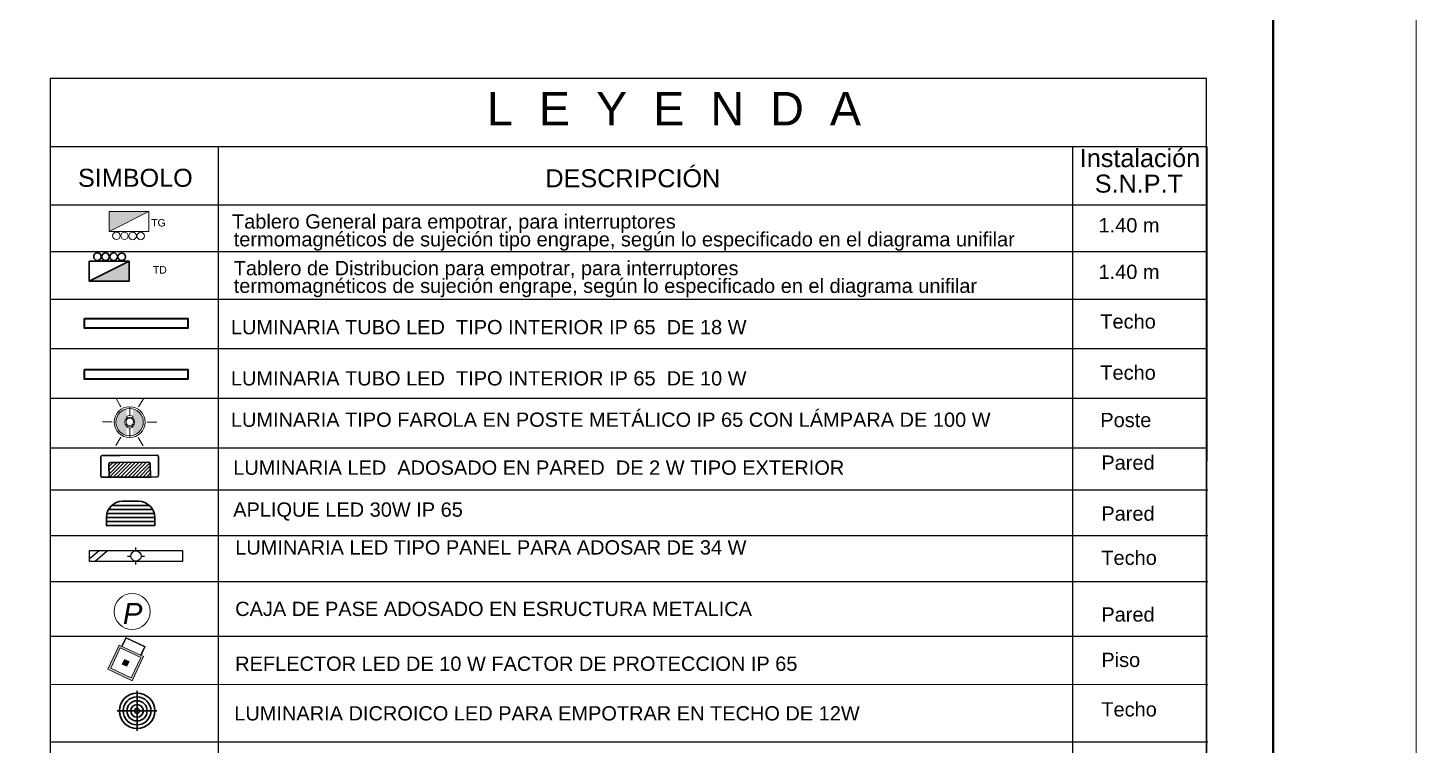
# Model space of a CAD drawing. Header units: metres. Extents: x -17 to 101, y 0 to 79.
# Drawn here: x 40.4 to 50.1, y 52.96 to 57.97 of the extents above; entities that cross this region are included whole.
import ezdxf
from ezdxf.enums import TextEntityAlignment as Align
from ezdxf.lldxf.tags import DXFTag

# ---------------------------------------------------------------- set-up
doc = ezdxf.new("R2010")
doc.units = ezdxf.units.M
doc.set_wipeout_variables(frame=1)
for name, color, linetype in [('.', 40, 'Continuous'), ('IE-LEYENDA', 142, 'Continuous'), ('RED DE HUMO', 32, 'ACI')]:
    doc.layers.add(name, color=color, linetype=linetype)
for name, color, linetype, lineweight in [('A-DOOR', 31, 'Continuous', 18), ('ALUMBRADO', 1, 'Continuous', 30), ('alumbrado exterior', 3, 'Continuous', 15), ('Capa1', 7, 'Continuous', 5), ('Cotas varias El', 253, 'Continuous', 13), ('ROTULO', 253, 'Continuous', 0)]:
    doc.layers.add(name, color=color, linetype=linetype, lineweight=lineweight)
doc.styles.add('ESC50', font='', dxfattribs={"height": 0.05})
doc.styles.get("Standard").update_dxf_attribs({"font": 'arial.ttf'})
doc.styles.add('style1', font='arial.ttf', dxfattribs={"height": 0.35})
doc.styles.get('ESC50').set_extended_font_data('Arial', italic=True)
tags = doc.linetypes.add('ACI', pattern='A,0.5,-0.2,["ACI",Standard,S=0.1,R=0,X=-0.1,Y=-0.05],-0.25', length=0.95).pattern_tags.tags
tags[6] = DXFTag(74, 10)

# ---------------------------------------------------------------- blocks, each defined once
blk = doc.blocks.new('TD ALUMBRADO 1')
at = {"layer": 'ALUMBRADO'}
h = blk.add_hatch(color=256, dxfattribs=at)
h.dxf.hatch_style = 1
h.paths.add_polyline_path([(-0.5, 0), (0, 0.25), (0, 0)])
at = {"layer": 'ALUMBRADO', "color": 5}
for points in [[(-0.5, 0), (0, 0.25), (0, 0), (-0.5, 0)], [(-0.5, 0), (-0.5, 0.25), (0, 0.25), (0, 0), (-0.5, 0)]]:
    blk.add_lwpolyline(points, dxfattribs=at)
for centre in [(-0.396537622926644, 0.3074199967925324), (-0.2949788085725231, 0.3065225337097672), (-0.1934199942184023, 0.3056250706260926), (-0.09186117986428144, 0.3047276075428726)]:
    blk.add_circle(centre, 0.04729619983800148, dxfattribs=at)
blk = doc.blocks.new('ADOSADO')
at = {"color": 1, "lineweight": 25}
blk.add_wipeout([(-0.6299999999998818, 0.01500000000002788), (0.6400000000001091, 0.01500000000002788), (0.640000000000109, 0.15499999999997316), (-0.6299999999998818, 0.15499999999997316)], dxfattribs=at).dxf.layer = 'ALUMBRADO'
at = {"layer": 'ALUMBRADO', "lineweight": 25}
for points in [[(0.005000000000113696, 0.1548397513166244), (0.005000000000113703, 0.2007146317242774)], [(-0.4959400231371216, 0.1549999999999728), (-0.6299999999998818, 0.04090080989395585)], [(-0.3793544383481735, 0.1549999999999728), (-0.543846375086201, 0.0150000000000273)], [(-0.1107146317241639, 0.08499999999999988), (-0.06483975131651082, 0.08499999999999988)], [(0.005000000000113679, -0.03071463172427767), (0.005000000000113678, 0.0151602486833754)], [(0.0748397513167382, 0.08499999999999991), (0.1207146317243912, 0.08499999999999988)]]:
    blk.add_lwpolyline(points, dxfattribs=at)
at = {"layer": 'ALUMBRADO', "color": 1, "lineweight": 25}
blk.add_lwpolyline([(-0.6299999999998818, 0.0150000000000273), (0.6400000000001091, 0.0150000000000273), (0.6400000000001091, 0.1549999999999727), (-0.6299999999998818, 0.1549999999999727)], close=True, dxfattribs=at)
at = {"layer": 'ALUMBRADO', "lineweight": 25}
blk.add_circle((0.005000000000113691, 0.08499999999999991), 0.06983975131662451, dxfattribs=at)
blk = doc.blocks.new('*U28')
at = {"color": 2}
blk.add_lwpolyline([(-6.938893903907228e-18, -0.07058197215089557), (0, 0.07058197215089557)], dxfattribs=at)
blk = doc.blocks.new('*U29')
at = {"color": 0, "linetype": 'ByBlock', "lineweight": -2, "transparency": 16777216}
blk.add_blockref('*U28', (-0.03698911836055317, 1.246226080573407), dxfattribs=at)
for p, rotation in [((-0.3233873995355707, 1.083482873302389), 59.99999999999999), ((0.2471497740170132, 1.079569497111151), 299.9999999999999), ((-0.3256467883330222, 0.7540830825691167), 120), ((-0.04150789595545606, 0.5874264991068616), 180), ((0.2448903852195616, 0.7501697063778788), 239.9999999999999)]:
    blk.add_blockref('*U28', p, dxfattribs=dict(at, rotation=rotation))
blk = doc.blocks.new('A$C0124305E')
at = {"color": 114, "lineweight": 0}
blk.add_wipeout([(0.002259388797451344, 0.2974922509032759), (0.04919605317039201, 0.2977227911339744), (0.08292106847715121, 0.2865621955450325), (0.11839121383377313, 0.2740706199810229), (0.1539976485676788, 0.2559254111682573), (0.18184904169248217, 0.23698233576509187), (0.2078566014381611, 0.21445871207274358), (0.24765973544193037, 0.1663586355381219), (0.26818501571173625, 0.1299030982247693), (0.28013500261899266, 0.10058739425478003), (0.2945246177705546, 0.03622069944100992), (0.29540829923535605, -0.01645684611703746), (0.29000921076599734, -0.05484589053523525), (0.2810524736428836, -0.08790021472502657), (0.2733679060593618, -0.10828855968393192), (0.2622875822262859, -0.13170341902162414), (0.24915738709432572, -0.15407962198313718), (0.23549807505962272, -0.1733972486374457), (0.2154378858937381, -0.19680027139593587), (0.2029446121138473, -0.20914497249708502), (0.17442354118536726, -0.23250869371228478), (0.15283950026194904, -0.24662393790459308), (0.12581325504863008, -0.2607929317854478), (0.11393023014560565, -0.26593719428982876), (0.1010109838123547, -0.2708412273608071), (0.07614605580074951, -0.2783895539866148), (0.0491960523658377, -0.28394366091530104), (0.003696052543818784, -0.2875042208656666), (-0.0418039477972555, -0.2875042208656666), (-0.08515399630674976, -0.27368310205197327), (-0.11230043526882613, -0.26352063528968445), (-0.13623710835338143, -0.2518601347187806), (-0.16505111870988137, -0.23391977539042835), (-0.18998444856239796, -0.214193895556891), (-0.21762564936032622, -0.18624478734216704), (-0.23624452284261963, -0.16229071249970406), (-0.257981615259147, -0.12569870496197671), (-0.2771292845782803, -0.07681730068949022), (-0.28512379851454195, -0.04125726005906716), (-0.2888039474561811, 0.004995779134333356), (-0.2864663843167065, 0.041901201976533686), (-0.2815846093974876, 0.06958056002217128), (-0.2662576930893532, 0.11760672539898687), (-0.2464341667222063, 0.15662401994035935), (-0.20979998656208107, 0.2049349981137326), (-0.17824563524122822, 0.23402300949336385), (-0.1520769901080107, 0.2525659897473861), (-0.11589060588587258, 0.2719326277064633), (-0.04180394659011475, 0.29393521929232236)], dxfattribs=at).dxf.layer = 'Capa1'
at = {"layer": 'Capa1', "lineweight": 0, "true_color": 0xfecc66}
h = blk.add_hatch(color=31, dxfattribs=at)
edge = h.paths.add_edge_path()
edge.add_line((0.04919605288887385, 0.08599072657525564), (0.04919605304021379, 0.1951076067984107))
edge.add_ellipse((0, 0), major_axis=(0.1422800581706495, 0.1422800581706495), ratio=0.9999999984486516, start_angle=239.15203313530708, end_angle=390.84796677580715, ccw=False)
edge.add_line((0.04919605243485414, -0.1951076067984103), (0.049196052661864, -0.07599916709586974))
edge.add_line((0.04919605266186411, -0.07599916709586974), (0.04919605326722376, -0.0514901673421263))
edge.add_ellipse((0, 0), major_axis=(0.05035617673200633, 0.05035617673200633), ratio=0.999999992103755, start_angle=268.6947537270187, end_angle=361.305247230614)
edge.add_line((0.04919605281320394, 0.05149016855284572), (0.04919605288887391, 0.08599072657525542))
edge = h.paths.add_edge_path()
edge.add_line((-0.04180394772556617, -0.05765343829989433), (-0.04180394772556617, -0.07599916588515043))
edge.add_line((-0.04180394772556617, -0.07599916588515043), (-0.04180394780123614, -0.1968239310197533))
edge.add_ellipse((0, 0), major_axis=(0.1422800582034076, 0.1422800582034076), ratio=0.9999999980777246, start_angle=56.991011694615906, end_angle=213.0089881952459, ccw=False)
edge.add_line((-0.04180394704453649, 0.1968239310197534), (-0.04180394749855626, 0.08599072657525564))
edge.add_line((-0.0418039474985562, 0.08599072657525564), (-0.04180394757422617, 0.05765343829989455))
edge.add_ellipse((0, 0), major_axis=(0.05035617640502815, 0.05035617640502815), ratio=0.9999999986875031, start_angle=80.94550216335915, end_angle=189.0544977614403)
at = {"layer": 'Capa1', "color": 114, "lineweight": 0}
for p, q in [((0.003696052695158825, 0.09789589457213876), (0.003696052846498765, 0.2271843240596353)), ((-0.04180394757422623, 0.03389166910201324), (-0.0418039474985562, 0.08599072657525564)), ((0.04919605288887385, 0.08599072657525564), (0.04919605281320394, 0.03389166789129394)), ((-0.04180394772556617, -0.07599916588515043), (-0.04180394764989614, -0.02390010962262745)), ((0.003696052392479054, -0.08790433509275308), (0.003696052241139114, -0.2271843240596353)), ((0.04919605394825333, -0.02390010841190815), (0.04919605387258341, -0.07599916588515043))]:
    blk.add_line(p, q, dxfattribs=at)
for centre, radius in [((0, 0), 0.2272143878100906), ((0, 0), 0.2012143878100906), ((0, 0), 0.07121438781006095), ((0.003696052543818884, 0.004995779134333134), 0.05390011509880426)]:
    blk.add_circle(centre, radius, dxfattribs=at)
for start, end in [(60.67431455134843, 119.3256852626295), (240.6743145513485, 299.3256852626295)]:
    blk.add_arc((0.003696052543818884, 0.004995779134333134), 0.09290011509880426, start, end, dxfattribs=at)
at = {"rotation": 89.99999999999999}
blk.add_blockref('*U29', (0.9168262898401341, 0.03924850715800443), dxfattribs=at)
blk = doc.blocks.new('LUM PARED')
at = {"layer": 'ALUMBRADO'}
h = blk.add_hatch(dxfattribs=at)
h.set_pattern_fill('ANSI31', color=5, scale=2.5)
h.set_pattern_definition([(45, (0, 0.8839698251096024), (-0.2209708691207961, 0.2209708691207961), [])])
edge = h.paths.add_edge_path()
edge.add_line((-2.468195450446842, 0), (2.468195450446842, 0))
edge.add_line((2.468195450446842, 0), (2.468195450446842, 1.567939650219216))
edge.add_arc((2.268195450446854, 1.567939650219216), 0.1999999999999886, 0, 90)
edge.add_line((2.268195450446854, 1.767939650219205), (-2.268195450446854, 1.767939650219205))
edge.add_arc((-2.268195450446854, 1.567939650219216), 0.1999999999999886, 90, 180)
edge.add_line((-2.468195450446842, 1.567939650219216), (-2.468195450446842, 0))
at = {"layer": 'ALUMBRADO', "color": 5}
for points in [[(-1.077558463617265, 1.767939650219205), (-2.268195450446854, 1.767939650219205, 0.414213562373095), (-2.468195450446842, 1.567939650219216), (-2.468195450446842, 0), (-3.250369740128178, 0, -0.414213562373095), (-3.450369740128167, 0.1999999999999886), (-3.450369740128167, 2.407037934424636, -0.414213562373095), (-3.250369740128178, 2.607037934424625), (-1.107544794738601, 2.607037934424625), (3.250369740128178, 2.607037934424625, -0.414213562373095), (3.450369740128167, 2.407037934424636), (3.450369740128167, 0.1999999999999886, -0.414213562373095), (3.250369740128178, 0), (2.468195450446842, 0), (2.468195450446842, 1.567939650219216, 0.414213562373095), (2.268195450446854, 1.767939650219205)], [(-2.468195450446842, 0), (2.468195450446842, 0), (2.468195450446842, 1.567939650219216, 0.414213562373095), (2.268195450446854, 1.767939650219205), (-2.268195450446854, 1.767939650219205, 0.414213562373095), (-2.468195450446842, 1.567939650219216)]]:
    blk.add_lwpolyline(points, format="xyb", close=True, dxfattribs=at)
blk = doc.blocks.new('LED SUM')
at = {"layer": 'ALUMBRADO', "color": 44}
for p, q in [((0, 0.1375511748460667), (0, -0.1375511748460667)), ((-0.1375511748460667, 0), (0.1375511748461804, 0))]:
    blk.add_line(p, q, dxfattribs=at)
for radius in [0.1222244454256497, 0.09603158152843108, 0.06983871763121244, 0.04364585373399379, 0.01745298983677515]:
    blk.add_circle((0, 0), radius, dxfattribs=at)
blk = doc.blocks.new('LUM PARED 20 W')
at = {"layer": 'ALUMBRADO', "color": 6}
blk.add_lwpolyline([(-0.05000000000001137, -0.1499999999999999), (0.05000000000001137, -0.1499999999999999, 0.414213562373095), (0.1500000000000057, -0.04999999999999982), (0.1500000000000057, 0), (-0.1500000000000057, 0), (-0.1500000000000057, -0.04999999999999982, 0.414213562373095)], format="xyb", close=True, dxfattribs=at)
for points in [[(-0.1500000000000057, -0.02499999999999991), (0.1500000000000057, -0.02499999999999991)], [(-0.1500000000000057, -0.04999999999999982), (0.1500000000000057, -0.04999999999999982)], [(-0.1468245836551887, -0.07499999999999973), (0.1468245836551603, -0.07499999999999973)], [(-0.1366025403784477, -0.09999999999999964), (0.1366025403784192, -0.09999999999999964)], [(-0.1161437827766463, -0.1249999999999996), (0.1161437827765894, -0.1249999999999996)]]:
    blk.add_lwpolyline(points, dxfattribs=at)
blk = doc.blocks.new('CAJ A DE PASO EMT')
at = {"layer": 'alumbrado exterior'}
blk.add_circle((0, 0), 0.2018504002154765, dxfattribs=at)
at = {"layer": 'IE-LEYENDA', "color": 7, "style": 'ESC50'}
blk.add_text('P', height=0.2348892726867098, dxfattribs=at).set_placement((0.005606623600897365, -0.1395406398356158), align=Align.CENTER)
blk = doc.blocks.new('REFLECTOR DE 10W')
at = {"layer": '.', "true_color": 0xf8d731}
h = blk.add_hatch(color=40, dxfattribs=at)
h.dxf.hatch_style = 1
h.paths.add_polyline_path([(-0.05064062662694369, 0.07500000000000284), (-0.2006406266269209, 0.07500000000000284), (-0.2006406266268641, -0.07499999999998865), (-0.05064062662694369, -0.07499999999999574)])
h.paths.add_polyline_path([(-0.06254751661577984, -0.06309311001115958), (-0.1887337366380279, -0.06309311001115248), (-0.1887337366380848, 0.06309311001116669), (-0.06254751661577984, 0.06309311001116669)], flags=16)
h.paths.add_polyline_path([(-0.1111876031453107, 0.0144530234816429), (-0.1111876031453107, -0.0144530234816358), (-0.1400936501084971, -0.0144530234816287), (-0.1400936501085539, 0.0144530234816429)], flags=0)
at = {"layer": '.'}
h = blk.add_hatch(color=5, dxfattribs=at)
h.dxf.hatch_style = 1
h.paths.add_polyline_path([(-0.1400936501085539, 0.0144530234816429), (-0.1400936501084971, -0.01445302348162869), (-0.1111876031453107, -0.01445302348163579), (-0.1111876031453107, 0.0144530234816429)])
at = {"layer": 'alumbrado exterior', "color": 40, "true_color": 0xf8d731}
for points in [[(-0.2006406266269209, 0.07500000000000284), (-0.05064062662694369, 0.07500000000000284), (-0.05064062662694369, -0.07499999999999574), (-0.2006406266268641, -0.07499999999998863)], [(-0.1887337366380848, 0.06309311001116669), (-0.06254751661577984, 0.06309311001116669), (-0.06254751661577984, -0.06309311001115958), (-0.1887337366380279, -0.06309311001115248)]]:
    blk.add_lwpolyline(points, close=True, dxfattribs=at)
at = {"layer": 'alumbrado exterior', "color": 5}
blk.add_lwpolyline([(-0.1400936501085539, 0.0144530234816429), (-0.1111876031453107, 0.0144530234816429), (-0.1111876031453107, -0.0144530234816358), (-0.1400936501084971, -0.01445302348162869)], close=True, dxfattribs=at)
at = {"layer": 'alumbrado exterior'}
for points in [[(-0.05064062662694369, 0.06056938561071945), (0.003641253811963452, 0.06056938561071945), (0.003641253811963452, -0.06056938561071945), (-0.05064062662694369, -0.06056938561071945)], [(-0.05064062662694369, 0.05692813179873468), (0, 0.05692813179873468), (0, -0.05692813179874179), (-0.05064062662694369, -0.05692813179873468)]]:
    blk.add_lwpolyline(points, dxfattribs=at)
blk = doc.blocks.new('LYYYDD')
at = {"layer": 'ROTULO'}
h = blk.add_hatch(color=5, dxfattribs=at)
h.dxf.hatch_style = 1
h.paths.add_polyline_path([(51.0539350882034, 51.61642682056942), (50.84001046550846, 51.50948895819531), (50.8400202450978, 51.61644637974816)])
at = {"layer": 'A-DOOR', "color": 2, "lineweight": 35}
for points in [[(50.70784507417866, 51.04158836737931), (51.26312709705063, 51.04158836737931), (51.26312709705063, 50.98978640746252), (50.70784507417866, 50.98978640746252)], [(50.70784507417866, 50.76650481891913), (51.26312709705063, 50.76650481891913), (51.26312709705063, 50.71470285900229), (50.70784507417866, 50.71470285900229)]]:
    blk.add_lwpolyline(points, close=True, dxfattribs=at)
at = {"layer": 'IE-LEYENDA', "linetype": 'Continuous'}
for p, q in [((56.73960652881247, 52.33081147972678), (50.52297871358278, 52.33100295365959)), ((50.52297871358278, 52.33100295365959), (50.52307462441814, 42.12539285109876)), ((56.73946672335497, 46.8552171266311), (56.73960652881247, 52.33081147972682)), ((56.74211320845056, 51.96422292443197), (50.52296806125527, 51.96440363499794)), ((51.4259583342382, 51.96437739668388), (51.42591317469887, 50.4102140951901)), ((56.02063531474278, 42.1252331077331), (56.02088869013896, 51.96424388115313)), ((56.73701656224873, 42.12521229174615), (56.74211320845056, 51.96422292443192)), ((50.52295899537843, 51.65240194706832), (56.73958920272821, 51.65222130959189)), ((50.52295172480736, 51.4021856038438), (56.7395828140865, 51.40200496634195)), ((50.52294427783715, 51.14589849982887), (56.73957627044333, 51.14571786230069)), ((50.52299376996216, 50.87966331627187), (56.73960683770851, 50.8794824800779)), ((50.52299653654779, 50.61298197936032), (56.73960864976916, 50.61280114319418)), ((51.42591317469887, 50.4102140951901), (51.4257309367621, 42.12536662249201)), ((50.52299930313344, 50.34630064117912), (56.73955586042425, 50.34634288177178)), ((50.52300164302123, 50.12075028045039), (56.74515975731763, 50.1205694823491)), ((50.52300419625684, 49.87463453061694), (56.74515260589892, 49.87445373278326)), ((50.5230067514956, 49.62832569912973), (56.74514544886988, 49.62814490158119)), ((50.52300980988399, 49.33351642571304), (56.74513688255688, 49.33333562850214)), ((50.52301248867301, 49.07529812137152), (56.74513044139053, 49.07511732442374))]:
    blk.add_line(p, q, dxfattribs=at)
at = {"layer": 'IE-LEYENDA'}
blk.add_line((50.52301568732906, 48.76696793670101), (56.74512148219751, 48.76678714010647), dxfattribs=at)
at = {"layer": 'ROTULO', "color": 5}
for points in [[(51.0539350882034, 51.61642682056942), (50.84001046550846, 51.50948895819531), (50.8400202450978, 51.61644637974816), (51.0539350882034, 51.61642682056942)], [(51.0539350882034, 51.61642682056942), (51.05392530861437, 51.50946939901648), (50.84001046550846, 51.50948895819531), (50.8400202450978, 51.61644637974816), (51.0539350882034, 51.61642682056942)]]:
    blk.add_lwpolyline(points, dxfattribs=at)
for centre in [(50.87930926441047, 51.48607126957465), (50.92275910498036, 51.48568333541136), (50.96620894555021, 51.48529540124789), (51.00965878612023, 51.48490746708473)]:
    blk.add_circle(centre, 0.02023471842027784, dxfattribs=at)
at = {"layer": 'ALUMBRADO'}
for name, p, xscale, yscale, zscale, rotation in [('LUM PARED', (50.95069791574722, 50.18886122982051), 0.04499187617503848, 0.04499187617503848, 0.04499187617503848, 0.327957198969705), ('LUM PARED 20 W', (50.95539458475061, 49.92880337100726), 0.8673350400000003, 0.8673350400000003, 0.8673350400000003, 180)]:
    blk.add_blockref(name, p, dxfattribs=dict(at, xscale=xscale, yscale=yscale, zscale=zscale, rotation=rotation))
at = {"layer": 'alumbrado exterior', "xscale": 0.4800000000000001, "yscale": 0.4800000000000001, "zscale": 0.4800000000000001}
blk.add_blockref('CAJ A DE PASO EMT', (50.96401551847585, 49.46700964725403), dxfattribs=at)
at = {"layer": 'alumbrado exterior', "xscale": 0.9600000000000002, "yscale": 0.9600000000000002, "zscale": 0.9600000000000002, "rotation": 64.76598913906687}
blk.add_blockref('REFLECTOR DE 10W', (50.98052355138352, 49.29972870302029), dxfattribs=at)
at = {"layer": 'RED DE HUMO', "xscale": 0.7788287813318242, "yscale": 0.7788287813318242, "zscale": 0.7788287813318242}
blk.add_blockref('LED SUM', (50.99020676962933, 48.93271646623009), dxfattribs=at)
at = {"layer": 'ROTULO', "xscale": 0.427829687999999, "yscale": 0.427829687999999, "zscale": 0.427829687999999, "rotation": 359.9947611938667}
blk.add_blockref('TD ALUMBRADO 1', (50.94698018014121, 51.24264079035599), dxfattribs=at)
at = {"layer": 'ROTULO', "xscale": 0.3961386000000001, "yscale": 0.3961386000000001, "zscale": 0.3961386000000001}
blk.add_blockref('ADOSADO', (50.98248495745712, 49.73122255486116), dxfattribs=at)
at = {"layer": 'IE-LEYENDA', "style": 'style1'}
for s, height, p in [('L  E  Y  E  N  D  A', 0.1799135470961031, (52.8709549178641, 52.07944231540853)), ('Instalación ', 0.09687652535944012, (56.0578160477048, 51.85517952444449)), ('DESCRIPCIÓN', 0.09687652535944012, (53.18529809783089, 51.74683611647713)), ('S.N.P.T', 0.09687652535944012, (56.13837677371453, 51.71806964770705)), ('Tablero General para empotrar, para interruptores', 0.07680000000000001, (51.5006742877109, 51.52475306559497)), ('1.40 m', 0.07680000000000001, (56.15841514361027, 51.50433346245197)), ('termomagnéticos de sujeción tipo engrape, según lo especificado en el diagrama unifilar', 0.07680000000000001, (51.51002801932354, 51.42916629960339)), ('Tablero de Distribucion para empotrar, para interruptores', 0.07680000000000001, (51.51002351025952, 51.27398675224411)), ('1.40 m', 0.07680000000000001, (56.15840787304032, 51.25411711922764)), ('termomagnéticos de sujeción engrape, según lo especificado en el diagrama unifilar', 0.07680000000000001, (51.5100207487529, 51.17894995637909)), ('Techo', 0.07680000000000001, (56.16804699001732, 50.98708918271675)), ('LUMINARIA TUBO LED  TIPO INTERIOR IP 65  DE 18 W', 0.07680000000000001, (51.49457226235226, 50.95671226756451)), ('LUMINARIA TUBO LED  TIPO INTERIOR IP 65  DE 10 W', 0.07680000000000001, (51.49457226235226, 50.68162871910433)), ('Techo', 0.07680000000000001, (56.16804699001732, 50.71245431955424)), ('LUMINARIA TIPO FAROLA EN POSTE METÁLICO IP 65 CON LÁMPARA DE 100 W', 0.07680000000000001, (51.49461656125419, 50.45937472926646)), ('Poste', 0.07680000000000001, (56.16809128891932, 50.45765230588884)), ('Pared', 0.07680000000000001, (56.17364239646729, 50.22839926110894)), ('LUMINARIA LED  ADOSADO EN PARED  DE 2 W TIPO EXTERIOR', 0.07680000000000001, (51.50718246313627, 50.20159639566311)), ('APLIQUE LED 30W IP 65', 0.07680000000000001, (51.50718246313627, 49.97613349504506)), ('Pared', 0.07680000000000001, (56.1736202263434, 49.95469502614353)), ('LUMINARIA LED TIPO PANEL PARA ADOSAR DE 34 W ', 0.07680000000000001, (51.5177956357917, 49.77290332598034)), ('Techo', 0.07680000000000001, (56.1736202263434, 49.71724138020802)), ('CAJA DE PASE ADOSADO EN ESRUCTURA METALICA', 0.07680000000000001, (51.51778847875973, 49.44257127748117)), ('Pared', 0.07680000000000001, (56.1736202263434, 49.41236956829886)), ('REFLECTOR LED DE 10 W FACTOR DE PROTECCION IP 65', 0.07680000000000001, (51.51777240936251, 49.14776200462031)), ('Piso', 0.07680000000000001, (56.1736202263434, 49.16847206377586)), ('Techo', 0.07680000000000001, (56.1736202263434, 48.90258987298796)), ('LUMINARIA DICROICO LED PARA EMPOTRAR EN TECHO DE 12W', 0.07680000000000001, (51.51302646505133, 48.88110418589019))]:
    blk.add_text(s, height=height, rotation=359.9983351830777, dxfattribs=at).set_placement(p)
at = {"layer": 'ROTULO', "style": 'style1'}
blk.add_text('SIMBOLO', height=0.09687652535944012, rotation=359.9983351830777, dxfattribs=at).set_placement((50.67293670538002, 51.74925177256266))
at = {"layer": 'ROTULO', "color": 5, "insert": (51.10518915202265, 51.55579194765107), "char_height": 0.04004486001960982, "attachment_point": 5, "rotation": 359.998335148614, "line_spacing_factor": 1.005125552525155, "style": 'style1'}
blk.add_mtext('TG', dxfattribs=at)
at = {"layer": 'ROTULO', "color": 6, "insert": (51.11282753166935, 51.30276355614376), "char_height": 0.04004486001960982, "attachment_point": 5, "rotation": 359.998335148614, "line_spacing_factor": 1.005125552525155, "style": 'style1'}
blk.add_mtext('TD', dxfattribs=at)
at = {"layer": 'ROTULO', "xscale": 0.3649465842519686, "yscale": 0.3649465842519686, "zscale": 0.3649465842519686}
blk.add_blockref('A$C0124305E', (50.95041092582524, 50.48455468262084), dxfattribs=at)

msp = doc.modelspace()

# ---------------------------------------------------------------- linework, layer by layer
at = {"layer": 'Cotas varias El'}
msp.add_lwpolyline([(-9.745758688950446e-08, 73.43004631487563), (50.09999990254241, 73.43004631487563), (50.09999990254241, 37.93004631487563), (-9.745758688950446e-08, 37.93004631487563), (-9.745758688950446e-08, 73.43004631487563)], dxfattribs=at)
at = {"layer": 'Cotas varias El', "lineweight": 40}
msp.add_lwpolyline([(0.9999999025424131, 72.43004631487563), (49.09999990254241, 72.43004631487563), (49.09999990254241, 38.93004631487563), (0.9999999025424131, 38.93004631487563)], close=True, dxfattribs=at)

# ---------------------------------------------------------------- next in the draw order: block references
at = {"layer": 'ALUMBRADO', "xscale": 1.3, "yscale": 1.3, "zscale": 1.3}
msp.add_blockref('LYYYDD', (-25.12595376295923, -10.41465465767948), dxfattribs=at)

doc.saveas('drawing.dxf')
